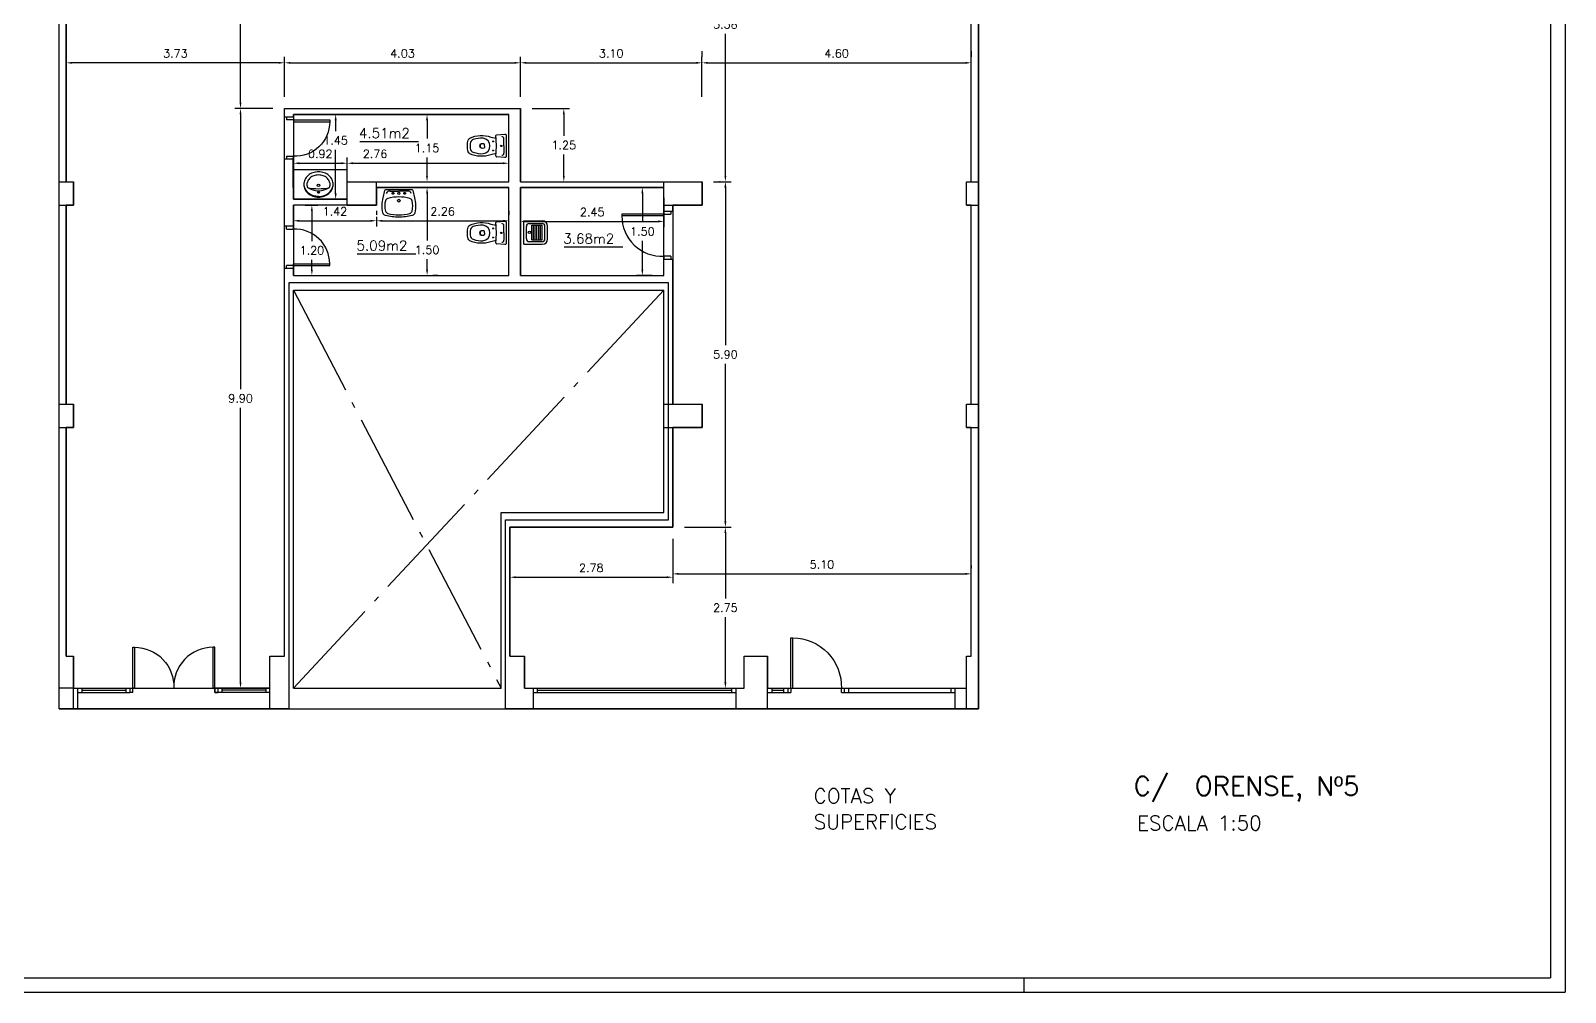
# Model space of a CAD drawing. Extents: x 131 to 495, y 66 to 228.
# Drawn here: x 154.09 to 180.31, y 98.08 to 114.5 of the extents above; entities that cross this region are included whole.
import ezdxf

# ---------------------------------------------------------------- set-up
doc = ezdxf.new("R2010")
doc.units = 0
doc.linetypes.add('ACAD_ISO04W100', pattern=[30.5, 24, -3, 0.5, -3])
doc.linetypes.add('PUNTOS', pattern=[0.25, 0, -0.25])
doc.layers.get('0').update_dxf_attribs({"linetype": 'CONTINUOUS'})
doc.layers.get('DEFPOINTS').update_dxf_attribs({"linetype": 'CONTINUOUS'})
for name, color, linetype in [('2', 7, 'CONTINUOUS'), ('COTAS', 1, 'CONTINUOUS'), ('FORMATO', 7, 'CONTINUOUS'), ('PLANTA', 5, 'CONTINUOUS'), ('POL', 2, 'CONTINUOUS'), ('POL1', 2, 'CONTINUOUS'), ('SAN', 7, 'CONTINUOUS'), ('SUP', 7, 'CONTINUOUS')]:
    doc.layers.add(name, color=color, linetype=linetype)
doc.styles.add('ROMANS', font='romans')
doc.dimstyles.get("Standard").update_dxf_attribs({"dimtxt": 0.18, "dimasz": 0.18, "dimexe": 0.18, "dimexo": 0.0625, "dimgap": 0.09, "dimtad": 0, "dimtih": 1, "dimtoh": 1, "dimdec": 4, "dimzin": 0, "dimtxsty": 'STANDARD', "dimcen": 0.09, "dimazin": 3, "dimtfac": 1, "dimtdec": 4, "dimtofl": 0, "dimtmove": 0, "dimatfit": 3, "dimtolj": 1, "dimtzin": 0})

# ---------------------------------------------------------------- blocks, each defined once
blk = doc.blocks.new('012311')
for p, q in [((-0.2, 0), (0.2, 0)), ((-0.2, 0), (-0.2, -0.317)), ((0.2, 0), (0.2, -0.317)), ((-0.155, -0.095), (-0.155, -0.312)), ((-0.126, -0.136), (-0.126, -0.316)), ((-0.126, -0.136), (0.124, -0.136)), ((-0.126, -0.166), (0.124, -0.166)), ((-0.126, -0.196), (0.124, -0.196)), ((-0.126, -0.226), (0.124, -0.226)), ((-0.126, -0.256), (0.124, -0.256)), ((-0.105, -0.045), (0.105, -0.045)), ((0.124, -0.136), (0.124, -0.316)), ((0.155, -0.095), (0.155, -0.312)), ((-0.126, -0.286), (0.124, -0.286)), ((-0.126, -0.316), (0.124, -0.316)), ((-0.11, -0.407), (0.11, -0.407)), ((-0.105, -0.362), (0.105, -0.362))]:
    blk.add_line(p, q)
blk.add_circle((0.003, -0.098), 0.0213)
for centre, radius, start, end in [((-0.105, -0.095), 0.0501, 90, 180), ((0.105, -0.095), 0.0501, 0, 90), ((-0.11, -0.317), 0.0902, 180, 270), ((-0.105, -0.312), 0.0501, 180, 270), ((0.105, -0.312), 0.0501, 270, 0), ((0.11, -0.317), 0.0902, 270, 0)]:
    blk.add_arc(centre, radius, start, end)
blk = doc.blocks.new('012114')
for p, q in [((0, -0.041), (-0.126, -0.041)), ((0, -0.041), (0.126, -0.041)), ((0, -0.372), (-0.025, -0.372)), ((0, -0.372), (0.025, -0.372))]:
    blk.add_line(p, q)
blk.add_lwpolyline([(0.17, -0.179, 0.006856), (0.131, -0.175), (0.152, -0.264, -0.190618), (0.133, -0.625, -0.225225), (0.1, -0.652, -0.063558), (0, -0.665, -0.063558), (-0.1, -0.652, -0.225225), (-0.133, -0.625, -0.190618), (-0.152, -0.264), (-0.131, -0.175, 0.006856), (-0.17, -0.179, -0.425204), (-0.187, -0.165), (-0.2, -0.024, -0.440217), (-0.179, 0), (0, 0), (0.179, 0, -0.440217), (0.2, -0.024), (0.187, -0.165)], format="xyb")
for centre, radius in [((-0.078, -0.225), 0.008), ((0, -0.087), 0.0125), ((0.078, -0.225), 0.008)]:
    blk.add_circle(centre, radius)
for centre, radius, start, end in [((-0.122, -0.078), 0.0372, 96.0407, 181.7016), ((0, -1.582), 1.413, 90, 95.3323), ((0, -1.582), 1.413, 84.6677, 90), ((0.122, -0.078), 0.0372, 358.2984, 83.9593), ((0.172, -0.164), 0.015, 263.0963, 355.2379), ((0.314, -0.419), 0.447, 176.9791, 198.8669), ((0, -0.412), 0.133, 6.8934, 173.1066), ((0.087, -0.406), 0.125, 168.5881, 191.4119), ((0, -0.408), 0.0386, 195.7788, 344.2212), ((-0.025, -0.382), 0.01, 90, 180), ((0, -0.422), 0.0366, 195.2314, 344.7686), ((0.025, -0.382), 0.01, 0, 90), ((-0.087, -0.406), 0.125, 348.5881, 11.4119), ((-0.314, -0.419), 0.447, 341.1331, 3.0209), ((-0.033, -0.538), 0.08, 198.8669, 263.0722), ((0, -0.268), 0.352, 263.0722, 270), ((0, -0.268), 0.352, 270, 276.9278), ((0.033, -0.538), 0.08, 276.9278, 341.1331)]:
    blk.add_arc(centre, radius, start, end)
blk = doc.blocks.new('012314')
blk.add_lwpolyline([(-0.28, -0.24, 0.113017), (-0.259, -0.33, 0.103369), (-0.198, -0.41, 0.092126), (-0.109, -0.461, 0.085497), (0, -0.48, 0.085497), (0.109, -0.461, 0.092126), (0.198, -0.41, 0.103369), (0.259, -0.33, 0.113017), (0.28, -0.24, 0.113017), (0.259, -0.15, 0.103369), (0.198, -0.07, 0.092126), (0.109, -0.019, 0.085497), (0, 0, 0.085497), (-0.109, -0.019, 0.092126), (-0.198, -0.07, 0.103369), (-0.259, -0.15, 0.113017)], format="xyb", close=True)
for points in [[(-0.22, -0.24, 0.113017), (-0.205, -0.304, 0.103369), (-0.159, -0.364, 0.092126), (-0.089, -0.405, 0.085497), (0, -0.42, 0.085497), (0.089, -0.405, 0.092126), (0.159, -0.364, 0.103369), (0.205, -0.304, 0.113017), (0.22, -0.24, 0.105724), (0.207, -0.18, 0.103369)], [(-0.207, -0.18, 0.105724), (-0.22, -0.24, 0.113017)], [(0, -0.01, 0.085497), (-0.106, -0.028, 0.088222), (-0.188, -0.075, 0.098942)], [(0, -0.01, -0.085497), (0.106, -0.028, -0.088222), (0.188, -0.075, -0.098942)]]:
    blk.add_lwpolyline(points, format="xyb")
for centre, radius in [((0, -0.223), 0.0225), ((0, -0.09), 0.0175)]:
    blk.add_circle(centre, radius)
for centre, radius, start, end in [((-0.029, -0.276), 0.256, 128.4812, 167.4912), ((0, -0.508), 0.388, 57.6961, 122.3039), ((0, -1.187), 1.028, 78.3757, 101.6243), ((0.029, -0.276), 0.256, 12.5088, 51.5188)]:
    blk.add_arc(centre, radius, start, end)
blk = doc.blocks.new('012102')
for p in [(-0.148, -0.025), (0.148, -0.025)]:
    blk.add_line(p, (0, -0.025))
blk.add_lwpolyline([(0.221, 0, -0.356176), (0.241, -0.016), (0.266, -0.14, -0.119815), (0.273, -0.396, -0.294219), (0.228, -0.444, -0.064372), (0, -0.47, -0.064372), (-0.228, -0.444, -0.294219), (-0.273, -0.396, -0.119815), (-0.266, -0.14), (-0.241, -0.016, -0.356176), (-0.221, 0), (0, 0)], format="xyb", close=True)
at = {"linetype": 'PUNTOS'}
for centre in [(-0.1, -0.065), (0.1, -0.065)]:
    blk.add_circle(centre, 0.015, dxfattribs=at)
for centre, radius in [((0, -0.19), 0.023), ((0, -0.065), 0.0175)]:
    blk.add_circle(centre, radius)
for centre, radius, start, end in [((0.04, -0.279), 0.28, 161.6517, 198.3483), ((-0.169, -0.21), 0.06, 106.3491, 161.6517), ((-0.151, -0.092), 0.067, 87.0352, 159.0483), ((-0.007, -0.761), 0.634, 89.3416, 106.3491), ((0.007, -0.761), 0.634, 73.6509, 90.6584), ((0.151, -0.092), 0.067, 20.9517, 92.9648), ((0.169, -0.21), 0.06, 18.3483, 73.6509), ((-0.04, -0.279), 0.28, 341.6517, 18.3483), ((-0.169, -0.349), 0.06, 198.3483, 253.6509), ((-0.007, 0.202), 0.634, 253.6509, 270.6584), ((0.007, 0.202), 0.634, 269.3416, 286.3491), ((0.169, -0.349), 0.06, 286.3491, 341.6517)]:
    blk.add_arc(centre, radius, start, end)
blk = doc.blocks.new('*D29')
at = {"color": 0, "linetype": 'BYBLOCK'}
for p, q in [((210.601, 81.146), (210.601, 81.826)), ((214.631, 81.146), (214.631, 81.826)), ((210.701, 81.726), (214.531, 81.726))]:
    blk.add_line(p, q, dxfattribs=at)
for points in [[(210.701, 81.742), (210.701, 81.709), (210.601, 81.726)], [(214.531, 81.742), (214.531, 81.709), (214.631, 81.726)]]:
    blk.add_solid(points, dxfattribs=at)
at = {"layer": 'DEFPOINTS', "color": 0, "linetype": 'BYBLOCK'}
for p in [(214.631, 81.726), (210.601, 80.946), (214.631, 80.946)]:
    blk.add_point(p, dxfattribs=at)
at = {"color": 0, "linetype": 'BYBLOCK', "insert": (212.616, 81.886), "char_height": 0.14, "attachment_point": 5, "style": 'ROMANS'}
blk.add_mtext('\\A1;4.03', dxfattribs=at)
blk = doc.blocks.new('*D30')
at = {"color": 0, "linetype": 'BYBLOCK'}
for p, q in [((206.871, 81.146), (206.871, 81.826)), ((210.601, 81.146), (210.601, 81.826)), ((210.501, 81.726), (206.971, 81.726))]:
    blk.add_line(p, q, dxfattribs=at)
for points in [[(206.971, 81.742), (206.971, 81.709), (206.871, 81.726)], [(210.501, 81.742), (210.501, 81.709), (210.601, 81.726)]]:
    blk.add_solid(points, dxfattribs=at)
at = {"layer": 'DEFPOINTS', "color": 0, "linetype": 'BYBLOCK'}
for p in [(206.871, 81.726), (206.871, 80.946), (210.601, 80.946)]:
    blk.add_point(p, dxfattribs=at)
at = {"color": 0, "linetype": 'BYBLOCK', "insert": (208.736, 81.886), "char_height": 0.14, "attachment_point": 5, "style": 'ROMANS'}
blk.add_mtext('\\A1;3.73', dxfattribs=at)
blk = doc.blocks.new('*D31')
at = {"color": 0, "linetype": 'BYBLOCK'}
for p, q in [((214.631, 81.146), (214.631, 81.826)), ((217.731, 81.146), (217.731, 81.826)), ((214.731, 81.726), (217.631, 81.726))]:
    blk.add_line(p, q, dxfattribs=at)
for points in [[(214.731, 81.742), (214.731, 81.709), (214.631, 81.726)], [(217.631, 81.742), (217.631, 81.709), (217.731, 81.726)]]:
    blk.add_solid(points, dxfattribs=at)
at = {"layer": 'DEFPOINTS', "color": 0, "linetype": 'BYBLOCK'}
for p in [(217.731, 81.726), (214.631, 80.946), (217.731, 80.946)]:
    blk.add_point(p, dxfattribs=at)
at = {"color": 0, "linetype": 'BYBLOCK', "insert": (216.181, 81.886), "char_height": 0.14, "attachment_point": 5, "style": 'ROMANS'}
blk.add_mtext('\\A1;3.10', dxfattribs=at)
blk = doc.blocks.new('*D32')
at = {"color": 0, "linetype": 'BYBLOCK'}
for p, q in [((217.731, 81.926), (217.731, 81.826)), ((222.331, 81.926), (222.331, 81.826)), ((217.831, 81.726), (222.231, 81.726))]:
    blk.add_line(p, q, dxfattribs=at)
for points in [[(217.831, 81.742), (217.831, 81.709), (217.731, 81.726)], [(222.231, 81.742), (222.231, 81.709), (222.331, 81.726)]]:
    blk.add_solid(points, dxfattribs=at)
at = {"layer": 'DEFPOINTS', "color": 0, "linetype": 'BYBLOCK'}
for p in [(217.731, 81.726), (222.331, 81.726), (222.331, 81.726)]:
    blk.add_point(p, dxfattribs=at)
at = {"color": 0, "linetype": 'BYBLOCK', "insert": (220.031, 81.886), "char_height": 0.14, "attachment_point": 5, "style": 'ROMANS'}
blk.add_mtext('\\A1;4.60', dxfattribs=at)
blk = doc.blocks.new('*D33')
at = {"color": 0, "linetype": 'BYBLOCK'}
for p, q in [((210.401, 88.146), (209.749, 88.146)), ((209.849, 88.046), (209.849, 84.706)), ((209.849, 81.046), (209.849, 84.386)), ((210.401, 80.946), (209.749, 80.946))]:
    blk.add_line(p, q, dxfattribs=at)
for points in [[(209.832, 88.046), (209.865, 88.046), (209.849, 88.146)], [(209.832, 81.046), (209.865, 81.046), (209.849, 80.946)]]:
    blk.add_solid(points, dxfattribs=at)
at = {"layer": 'DEFPOINTS', "color": 0, "linetype": 'BYBLOCK'}
for p in [(209.849, 88.146), (210.601, 88.146), (210.601, 80.946)]:
    blk.add_point(p, dxfattribs=at)
at = {"color": 0, "linetype": 'BYBLOCK', "insert": (209.849, 84.546), "char_height": 0.14, "attachment_point": 5, "style": 'ROMANS'}
blk.add_mtext('\\A1;7.20', dxfattribs=at)
blk = doc.blocks.new('*D34')
at = {"color": 0, "linetype": 'BYBLOCK'}
for p, q in [((210.401, 80.946), (209.749, 80.946)), ((209.849, 80.846), (209.849, 76.156)), ((209.849, 71.146), (209.849, 75.836)), ((210.151, 71.046), (209.749, 71.046))]:
    blk.add_line(p, q, dxfattribs=at)
for points in [[(209.832, 80.846), (209.865, 80.846), (209.849, 80.946)], [(209.832, 71.146), (209.865, 71.146), (209.849, 71.046)]]:
    blk.add_solid(points, dxfattribs=at)
at = {"layer": 'DEFPOINTS', "color": 0, "linetype": 'BYBLOCK'}
for p in [(210.601, 80.946), (209.849, 71.046), (210.351, 71.046)]:
    blk.add_point(p, dxfattribs=at)
at = {"color": 0, "linetype": 'BYBLOCK', "insert": (209.849, 75.996), "char_height": 0.14, "attachment_point": 5, "style": 'ROMANS'}
blk.add_mtext('\\A1;9.90', dxfattribs=at)
blk = doc.blocks.new('*D35')
at = {"color": 0, "linetype": 'BYBLOCK'}
for p, q in [((214.831, 80.946), (215.471, 80.946)), ((215.371, 80.846), (215.371, 80.481)), ((215.371, 79.796), (215.371, 80.161)), ((214.831, 79.696), (215.471, 79.696))]:
    blk.add_line(p, q, dxfattribs=at)
for points in [[(215.355, 80.846), (215.388, 80.846), (215.371, 80.946)], [(215.355, 79.796), (215.388, 79.796), (215.371, 79.696)]]:
    blk.add_solid(points, dxfattribs=at)
at = {"layer": 'DEFPOINTS', "color": 0, "linetype": 'BYBLOCK'}
for p in [(214.631, 80.946), (215.371, 80.946), (214.631, 79.696)]:
    blk.add_point(p, dxfattribs=at)
at = {"color": 0, "linetype": 'BYBLOCK', "insert": (215.371, 80.321), "char_height": 0.14, "attachment_point": 5, "style": 'ROMANS'}
blk.add_mtext('\\A1;1.25', dxfattribs=at)
blk = doc.blocks.new('*D36')
at = {"color": 0, "linetype": 'BYBLOCK'}
for p, q in [((217.931, 79.696), (218.231, 79.696)), ((218.131, 79.596), (218.131, 76.906)), ((218.131, 73.896), (218.131, 76.586)), ((217.431, 73.796), (218.231, 73.796))]:
    blk.add_line(p, q, dxfattribs=at)
for points in [[(218.114, 79.596), (218.148, 79.596), (218.131, 79.696)], [(218.114, 73.896), (218.148, 73.896), (218.131, 73.796)]]:
    blk.add_solid(points, dxfattribs=at)
at = {"layer": 'DEFPOINTS', "color": 0, "linetype": 'BYBLOCK'}
for p in [(217.731, 79.696), (217.231, 73.796), (218.131, 73.796)]:
    blk.add_point(p, dxfattribs=at)
at = {"color": 0, "linetype": 'BYBLOCK', "insert": (218.131, 76.746), "char_height": 0.14, "attachment_point": 5, "style": 'ROMANS'}
blk.add_mtext('\\A1;5.90', dxfattribs=at)
blk = doc.blocks.new('*D37')
at = {"color": 0, "linetype": 'BYBLOCK'}
for p, q in [((217.931, 73.796), (218.031, 73.796)), ((218.131, 73.696), (218.131, 72.581)), ((218.131, 71.146), (218.131, 72.261)), ((217.931, 71.046), (218.031, 71.046))]:
    blk.add_line(p, q, dxfattribs=at)
for points in [[(218.114, 73.696), (218.148, 73.696), (218.131, 73.796)], [(218.114, 71.146), (218.148, 71.146), (218.131, 71.046)]]:
    blk.add_solid(points, dxfattribs=at)
at = {"layer": 'DEFPOINTS', "color": 0, "linetype": 'BYBLOCK'}
for p in [(218.131, 73.796), (218.131, 71.046), (218.131, 71.046)]:
    blk.add_point(p, dxfattribs=at)
at = {"color": 0, "linetype": 'BYBLOCK', "insert": (218.131, 72.421), "char_height": 0.14, "attachment_point": 5, "style": 'ROMANS'}
blk.add_mtext('\\A1;2.75', dxfattribs=at)
blk = doc.blocks.new('*D38')
at = {"color": 0, "linetype": 'BYBLOCK'}
for p, q in [((214.451, 73.596), (214.451, 72.842)), ((217.231, 73.596), (217.231, 72.842)), ((214.551, 72.942), (217.131, 72.942))]:
    blk.add_line(p, q, dxfattribs=at)
for points in [[(214.551, 72.958), (214.551, 72.925), (214.451, 72.942)], [(217.131, 72.958), (217.131, 72.925), (217.231, 72.942)]]:
    blk.add_solid(points, dxfattribs=at)
at = {"layer": 'DEFPOINTS', "color": 0, "linetype": 'BYBLOCK'}
for p in [(214.451, 73.796), (217.231, 73.796), (217.231, 72.942)]:
    blk.add_point(p, dxfattribs=at)
at = {"color": 0, "linetype": 'BYBLOCK', "insert": (215.841, 73.102), "char_height": 0.14, "attachment_point": 5, "style": 'ROMANS'}
blk.add_mtext('\\A1;2.78', dxfattribs=at)
blk = doc.blocks.new('*D39')
at = {"color": 0, "linetype": 'BYBLOCK'}
for p, q in [((210.751, 79.596), (210.751, 80.111)), ((210.851, 80.011), (211.571, 80.011)), ((211.671, 79.596), (211.671, 80.111))]:
    blk.add_line(p, q, dxfattribs=at)
for points in [[(210.851, 80.027), (210.851, 79.994), (210.751, 80.011)], [(211.571, 80.027), (211.571, 79.994), (211.671, 80.011)]]:
    blk.add_solid(points, dxfattribs=at)
at = {"layer": 'DEFPOINTS', "color": 0, "linetype": 'BYBLOCK'}
for p in [(211.671, 80.011), (210.751, 79.396), (211.671, 79.396)]:
    blk.add_point(p, dxfattribs=at)
at = {"color": 0, "linetype": 'BYBLOCK', "insert": (211.211, 80.171), "char_height": 0.14, "attachment_point": 5, "style": 'ROMANS'}
blk.add_mtext('\\A1;0.92', dxfattribs=at)
blk = doc.blocks.new('*D40')
at = {"color": 0, "linetype": 'BYBLOCK'}
for p, q in [((211.671, 79.896), (211.671, 80.111)), ((211.771, 80.011), (214.331, 80.011)), ((214.431, 79.896), (214.431, 80.111))]:
    blk.add_line(p, q, dxfattribs=at)
for points in [[(211.771, 80.027), (211.771, 79.994), (211.671, 80.011)], [(214.331, 80.027), (214.331, 79.994), (214.431, 80.011)]]:
    blk.add_solid(points, dxfattribs=at)
at = {"layer": 'DEFPOINTS', "color": 0, "linetype": 'BYBLOCK'}
for p in [(214.431, 80.011), (211.671, 79.696), (214.431, 79.696)]:
    blk.add_point(p, dxfattribs=at)
at = {"color": 0, "linetype": 'BYBLOCK', "insert": (212.147, 80.171), "char_height": 0.14, "attachment_point": 5, "style": 'ROMANS'}
blk.add_mtext('\\A1;2.76', dxfattribs=at)
blk = doc.blocks.new('*D41')
at = {"color": 0, "linetype": 'BYBLOCK'}
for p, q in [((211.871, 80.846), (212.163, 80.846)), ((212.063, 80.746), (212.063, 80.431)), ((212.063, 79.796), (212.063, 80.111)), ((211.871, 79.696), (212.163, 79.696))]:
    blk.add_line(p, q, dxfattribs=at)
for points in [[(212.046, 80.746), (212.079, 80.746), (212.063, 80.846)], [(212.046, 79.796), (212.079, 79.796), (212.063, 79.696)]]:
    blk.add_solid(points, dxfattribs=at)
at = {"layer": 'DEFPOINTS', "color": 0, "linetype": 'BYBLOCK'}
for p in [(211.671, 80.846), (212.063, 80.846), (211.671, 79.696)]:
    blk.add_point(p, dxfattribs=at)
at = {"color": 0, "linetype": 'BYBLOCK', "insert": (212.063, 80.271), "char_height": 0.14, "attachment_point": 5, "style": 'ROMANS'}
blk.add_mtext('\\A1;1.15', dxfattribs=at)
blk = doc.blocks.new('*D42')
at = {"color": 0, "linetype": 'BYBLOCK'}
for p, q in [((211.471, 80.846), (211.374, 80.846)), ((211.474, 80.746), (211.474, 80.561)), ((211.474, 79.496), (211.474, 80.241)), ((211.471, 79.396), (211.374, 79.396))]:
    blk.add_line(p, q, dxfattribs=at)
for points in [[(211.457, 80.746), (211.491, 80.746), (211.474, 80.846)], [(211.457, 79.496), (211.491, 79.496), (211.474, 79.396)]]:
    blk.add_solid(points, dxfattribs=at)
at = {"layer": 'DEFPOINTS', "color": 0, "linetype": 'BYBLOCK'}
for p in [(211.474, 80.846), (211.671, 80.846), (211.671, 79.396)]:
    blk.add_point(p, dxfattribs=at)
at = {"color": 0, "linetype": 'BYBLOCK', "insert": (211.474, 80.401), "char_height": 0.14, "attachment_point": 5, "style": 'ROMANS'}
blk.add_mtext('\\A1;1.45', dxfattribs=at)
blk = doc.blocks.new('*D43')
at = {"color": 0, "linetype": 'BYBLOCK'}
for p, q in [((210.951, 79.296), (211.168, 79.296)), ((211.068, 79.196), (211.068, 78.683)), ((211.068, 78.196), (211.068, 78.363)), ((210.951, 78.096), (211.168, 78.096))]:
    blk.add_line(p, q, dxfattribs=at)
for points in [[(211.051, 79.196), (211.084, 79.196), (211.068, 79.296)], [(211.051, 78.196), (211.084, 78.196), (211.068, 78.096)]]:
    blk.add_solid(points, dxfattribs=at)
at = {"layer": 'DEFPOINTS', "color": 0, "linetype": 'BYBLOCK'}
for p in [(210.751, 79.296), (210.751, 78.096), (211.068, 78.096)]:
    blk.add_point(p, dxfattribs=at)
at = {"color": 0, "linetype": 'BYBLOCK', "insert": (211.068, 78.523), "char_height": 0.14, "attachment_point": 5, "style": 'ROMANS'}
blk.add_mtext('\\A1;1.20', dxfattribs=at)
blk = doc.blocks.new('*D44')
at = {"color": 0, "linetype": 'BYBLOCK'}
for p, q in [((213.036, 79.496), (213.036, 78.691)), ((213.22, 79.596), (213.136, 79.596)), ((213.036, 78.196), (213.036, 78.371)), ((213.22, 78.096), (213.136, 78.096))]:
    blk.add_line(p, q, dxfattribs=at)
for points in [[(213.019, 79.496), (213.053, 79.496), (213.036, 79.596)], [(213.019, 78.196), (213.053, 78.196), (213.036, 78.096)]]:
    blk.add_solid(points, dxfattribs=at)
at = {"layer": 'DEFPOINTS', "color": 0, "linetype": 'BYBLOCK'}
for p in [(213.02, 79.596), (213.02, 78.096), (213.036, 78.096)]:
    blk.add_point(p, dxfattribs=at)
at = {"color": 0, "linetype": 'BYBLOCK', "insert": (213.036, 78.531), "char_height": 0.14, "attachment_point": 5, "style": 'ROMANS'}
blk.add_mtext('\\A1;1.50', dxfattribs=at)
blk = doc.blocks.new('*D45')
at = {"color": 0, "linetype": 'BYBLOCK'}
for p, q in [((217.931, 85.071), (217.92, 85.071)), ((218.02, 84.971), (218.02, 82.544)), ((218.02, 79.796), (218.02, 82.224)), ((217.931, 79.696), (217.92, 79.696))]:
    blk.add_line(p, q, dxfattribs=at)
for points in [[(218.004, 84.971), (218.037, 84.971), (218.02, 85.071)], [(218.004, 79.796), (218.037, 79.796), (218.02, 79.696)]]:
    blk.add_solid(points, dxfattribs=at)
at = {"layer": 'DEFPOINTS', "color": 0, "linetype": 'BYBLOCK'}
for p in [(218.02, 85.071), (218.131, 85.071), (218.131, 79.696)]:
    blk.add_point(p, dxfattribs=at)
at = {"color": 0, "linetype": 'BYBLOCK', "insert": (218.02, 82.384), "char_height": 0.14, "attachment_point": 5, "style": 'ROMANS'}
blk.add_mtext('\\A1;5.38', dxfattribs=at)
blk = doc.blocks.new('*D48')
at = {"color": 0, "linetype": 'BYBLOCK'}
for p, q in [((217.231, 73.142), (217.231, 73.099)), ((222.331, 73.142), (222.331, 73.099)), ((217.331, 72.999), (222.231, 72.999))]:
    blk.add_line(p, q, dxfattribs=at)
for points in [[(217.331, 73.016), (217.331, 72.983), (217.231, 72.999)], [(222.231, 73.016), (222.231, 72.983), (222.331, 72.999)]]:
    blk.add_solid(points, dxfattribs=at)
at = {"layer": 'DEFPOINTS', "color": 0, "linetype": 'BYBLOCK'}
for p in [(217.231, 72.942), (222.331, 72.999), (222.331, 72.942)]:
    blk.add_point(p, dxfattribs=at)
at = {"color": 0, "linetype": 'BYBLOCK', "insert": (219.781, 73.159), "char_height": 0.14, "attachment_point": 5, "style": 'ROMANS'}
blk.add_mtext('\\A1;5.10', dxfattribs=at)
blk = doc.blocks.new('*D49')
at = {"color": 0, "linetype": 'BYBLOCK'}
for p, q in [((210.751, 79.096), (210.751, 78.929)), ((210.851, 79.029), (212.071, 79.029)), ((212.171, 79.096), (212.171, 78.929))]:
    blk.add_line(p, q, dxfattribs=at)
for points in [[(210.851, 79.045), (210.851, 79.012), (210.751, 79.029)], [(212.071, 79.045), (212.071, 79.012), (212.171, 79.029)]]:
    blk.add_solid(points, dxfattribs=at)
at = {"layer": 'DEFPOINTS', "color": 0, "linetype": 'BYBLOCK'}
for p in [(210.751, 79.296), (212.171, 79.296), (212.171, 79.029)]:
    blk.add_point(p, dxfattribs=at)
at = {"color": 0, "linetype": 'BYBLOCK', "insert": (211.461, 79.189), "char_height": 0.14, "attachment_point": 5, "style": 'ROMANS'}
blk.add_mtext('\\A1;1.42', dxfattribs=at)
blk = doc.blocks.new('*D50')
at = {"color": 0, "linetype": 'BYBLOCK'}
for p, q in [((212.171, 79.229), (212.171, 79.157)), ((214.431, 79.229), (214.431, 79.157)), ((212.271, 79.057), (214.331, 79.057))]:
    blk.add_line(p, q, dxfattribs=at)
for points in [[(212.271, 79.074), (212.271, 79.041), (212.171, 79.057)], [(214.331, 79.074), (214.331, 79.041), (214.431, 79.057)]]:
    blk.add_solid(points, dxfattribs=at)
at = {"layer": 'DEFPOINTS', "color": 0, "linetype": 'BYBLOCK'}
for p in [(212.171, 79.029), (214.431, 79.057), (214.431, 79.029)]:
    blk.add_point(p, dxfattribs=at)
at = {"color": 0, "linetype": 'BYBLOCK', "insert": (213.301, 79.217), "char_height": 0.14, "attachment_point": 5, "style": 'ROMANS'}
blk.add_mtext('\\A1;2.26', dxfattribs=at)
blk = doc.blocks.new('*D51')
at = {"color": 0, "linetype": 'BYBLOCK'}
for p, q in [((214.631, 79.396), (214.631, 78.892)), ((217.081, 79.396), (217.081, 78.892)), ((214.731, 78.992), (216.981, 78.992))]:
    blk.add_line(p, q, dxfattribs=at)
for points in [[(214.731, 79.009), (214.731, 78.975), (214.631, 78.992)], [(216.981, 79.009), (216.981, 78.975), (217.081, 78.992)]]:
    blk.add_solid(points, dxfattribs=at)
at = {"layer": 'DEFPOINTS', "color": 0, "linetype": 'BYBLOCK'}
for p in [(214.631, 79.596), (217.081, 79.596), (217.081, 78.992)]:
    blk.add_point(p, dxfattribs=at)
at = {"color": 0, "linetype": 'BYBLOCK', "insert": (215.856, 79.152), "char_height": 0.14, "attachment_point": 5, "style": 'ROMANS'}
blk.add_mtext('\\A1;2.45', dxfattribs=at)
blk = doc.blocks.new('*D52')
at = {"color": 0, "linetype": 'BYBLOCK'}
for p, q in [((216.881, 79.596), (216.613, 79.596)), ((216.713, 79.496), (216.713, 79.006)), ((216.713, 78.196), (216.713, 78.686)), ((216.881, 78.096), (216.613, 78.096))]:
    blk.add_line(p, q, dxfattribs=at)
for points in [[(216.696, 79.496), (216.73, 79.496), (216.713, 79.596)], [(216.696, 78.196), (216.73, 78.196), (216.713, 78.096)]]:
    blk.add_solid(points, dxfattribs=at)
at = {"layer": 'DEFPOINTS', "color": 0, "linetype": 'BYBLOCK'}
for p in [(216.713, 79.596), (217.081, 79.596), (217.081, 78.096)]:
    blk.add_point(p, dxfattribs=at)
at = {"color": 0, "linetype": 'BYBLOCK', "insert": (216.713, 78.846), "char_height": 0.14, "attachment_point": 5, "style": 'ROMANS'}
blk.add_mtext('\\A1;1.50', dxfattribs=at)

msp = doc.modelspace()

# ---------------------------------------------------------------- linework, layer by layer
for p, q in [((154.895, 103.274), (155.788, 103.274)), ((154.895, 103.204), (155.788, 103.204)), ((154.965, 103.274), (154.965, 103.204)), ((154.965, 103.239), (155.718, 103.239)), ((155.718, 103.274), (155.718, 103.204)), ((155.788, 103.274), (155.788, 103.204)), ((155.838, 103.204), (155.788, 103.204)), ((155.838, 103.204), (155.838, 103.274)), ((157.238, 103.204), (157.238, 103.274)), ((157.238, 103.204), (157.288, 103.204)), ((158.181, 103.274), (157.288, 103.274)), ((157.288, 103.274), (157.288, 103.204)), ((158.181, 103.204), (157.288, 103.204)), ((157.358, 103.274), (157.358, 103.204)), ((158.111, 103.239), (157.358, 103.239)), ((158.111, 103.274), (158.111, 103.204)), ((162.676, 103.274), (166.136, 103.274)), ((162.676, 103.204), (166.136, 103.204)), ((162.746, 103.274), (162.746, 103.204)), ((162.746, 103.239), (166.066, 103.239)), ((166.066, 103.274), (166.066, 103.204)), ((166.681, 103.274), (167.031, 103.274)), ((166.681, 103.274), (167.031, 103.274)), ((166.681, 103.204), (167.031, 103.204)), ((166.751, 103.274), (166.751, 103.204)), ((166.751, 103.239), (166.961, 103.239)), ((166.961, 103.204), (166.961, 103.274)), ((167.031, 103.204), (167.031, 103.274)), ((167.031, 103.204), (167.031, 103.204)), ((167.991, 103.274), (167.991, 103.204)), ((167.991, 103.274), (169.881, 103.274)), ((167.991, 103.204), (169.881, 103.204)), ((168.061, 103.274), (168.061, 103.204)), ((169.811, 103.274), (169.811, 103.204)), ((154.895, 102.924), (158.181, 102.924)), ((162.676, 102.924), (166.136, 102.924)), ((166.681, 102.924), (169.881, 102.924))]:
    msp.add_line(p, q)
at = {"layer": '2'}
for p, q in [((158.461, 113.028), (158.461, 112.978)), ((158.581, 112.978), (158.461, 112.978)), ((158.581, 112.978), (158.581, 112.948)), ((158.581, 112.948), (159.201, 112.948)), ((158.461, 112.358), (158.461, 112.308)), ((158.461, 112.358), (158.581, 112.358)), ((165.031, 111.421), (165.031, 111.371)), ((158.461, 111.112), (158.461, 111.162)), ((164.911, 111.341), (164.191, 111.341)), ((164.911, 111.371), (164.911, 111.341)), ((164.911, 111.371), (165.031, 111.371)), ((158.461, 111.112), (158.581, 111.112)), ((165.031, 110.651), (164.911, 110.651)), ((165.031, 110.651), (165.031, 110.601)), ((158.461, 110.442), (158.461, 110.492)), ((158.581, 110.492), (158.461, 110.492)), ((158.581, 110.522), (159.201, 110.522)), ((158.581, 110.492), (158.581, 110.522)), ((167.111, 103.274), (167.111, 104.134)), ((155.868, 103.974), (155.868, 103.274)), ((157.208, 103.274), (157.208, 103.974)), ((155.868, 103.274), (155.838, 103.274)), ((157.238, 103.274), (157.208, 103.274)), ((157.208, 103.274), (157.238, 103.274)), ((157.238, 103.274), (157.238, 103.204)), ((157.288, 103.204), (157.238, 103.204)), ((167.031, 103.204), (167.081, 103.204)), ((167.081, 103.274), (167.081, 103.204)), ((167.081, 103.274), (167.111, 103.274)), ((167.941, 103.204), (167.941, 103.274)), ((167.941, 103.204), (167.991, 103.204))]:
    msp.add_line(p, q, dxfattribs=at)
for points in [[(158.581, 113.028), (158.581, 112.978), (159.201, 112.978), (159.201, 112.948, -0.42881), (158.581, 112.358), (158.581, 112.308)], [(164.911, 111.421), (164.911, 111.371), (164.191, 111.371), (164.191, 111.341, 0.426731), (164.911, 110.651), (164.911, 110.601)], [(158.581, 110.442), (158.581, 110.492), (159.201, 110.492), (159.201, 110.522, 0.42881), (158.581, 111.112), (158.581, 111.162)], [(167.031, 103.274), (167.081, 103.274), (167.081, 104.134), (167.111, 104.134, -0.42465), (167.941, 103.274), (167.991, 103.274)], [(155.788, 103.274), (155.838, 103.274), (155.838, 103.974), (155.868, 103.974, -0.427098), (156.538, 103.274)], [(157.288, 103.274), (157.238, 103.274), (157.238, 103.974), (157.208, 103.974, 0.427098), (156.538, 103.274)]]:
    msp.add_lwpolyline(points, format="xyb", dxfattribs=at)
at = {"layer": 'FORMATO', "color": 4}
for p, q in [((180.307, 127.782), (180.307, 98.082)), ((171.057, 98.332), (171.057, 98.082)), ((131.625, 98.082), (180.307, 98.082))]:
    msp.add_line(p, q, dxfattribs=at)
at = {"layer": 'FORMATO', "color": 6}
for p in [(180.057, 127.532), (133.125, 98.332)]:
    msp.add_line(p, (180.057, 98.332), dxfattribs=at)
at = {"layer": 'PLANTA'}
for p, q in [((154.581, 102.924), (154.581, 123.624)), ((170.281, 102.924), (170.281, 123.624)), ((154.701, 111.924), (154.701, 117.124)), ((170.161, 111.924), (170.161, 117.124)), ((158.431, 113.174), (162.461, 113.174)), ((158.431, 113.028), (158.431, 113.174)), ((158.581, 113.028), (158.431, 113.028)), ((158.581, 113.074), (162.261, 113.074)), ((158.581, 113.028), (158.581, 113.074)), ((162.261, 111.924), (162.261, 113.074)), ((162.461, 111.924), (162.461, 113.174)), ((158.431, 111.162), (158.431, 112.308)), ((158.581, 112.308), (158.431, 112.308)), ((158.581, 111.624), (158.581, 112.308)), ((160.001, 111.924), (162.261, 111.924)), ((160.001, 111.824), (162.261, 111.824)), ((162.261, 110.324), (162.261, 111.824)), ((162.461, 111.924), (164.911, 111.924)), ((162.461, 110.324), (162.461, 111.824)), ((162.461, 111.824), (164.911, 111.824)), ((162.461, 111.824), (164.911, 111.824)), ((164.911, 111.524), (164.911, 111.924)), ((165.561, 111.924), (165.561, 111.524)), ((154.701, 108.124), (154.701, 111.524)), ((159.501, 111.624), (158.581, 111.624)), ((159.501, 111.524), (158.581, 111.524)), ((158.581, 111.162), (158.581, 111.524)), ((164.911, 111.421), (164.911, 111.524)), ((164.911, 111.421), (165.061, 111.421)), ((165.061, 111.421), (165.061, 111.524)), ((170.161, 108.124), (170.161, 111.524)), ((158.581, 111.162), (158.431, 111.162)), ((158.581, 110.442), (158.431, 110.442)), ((158.431, 110.074), (158.431, 110.442)), ((158.581, 110.324), (158.581, 110.442)), ((164.911, 110.601), (165.061, 110.601)), ((164.911, 110.324), (164.911, 110.601)), ((165.061, 108.124), (165.061, 110.601)), ((158.581, 110.324), (162.261, 110.324)), ((162.461, 110.324), (164.911, 110.324)), ((158.431, 103.824), (158.431, 110.074)), ((158.581, 110.074), (164.911, 110.074)), ((158.581, 103.274), (158.581, 110.074)), ((164.911, 106.274), (164.911, 110.074)), ((154.701, 103.824), (154.701, 107.724)), ((165.061, 106.024), (165.061, 107.724)), ((170.161, 103.824), (170.161, 107.724)), ((162.131, 106.274), (164.911, 106.274)), ((162.131, 103.274), (162.131, 106.274)), ((162.281, 106.024), (165.061, 106.024)), ((162.281, 103.824), (162.281, 106.024)), ((154.701, 103.824), (154.826, 103.824)), ((154.826, 103.274), (154.826, 103.824)), ((158.181, 102.924), (158.181, 103.824)), ((158.181, 103.824), (158.431, 103.824)), ((162.281, 103.824), (162.531, 103.824)), ((162.531, 103.274), (162.531, 103.824)), ((166.281, 103.274), (166.281, 103.824)), ((166.281, 103.824), (166.681, 103.824)), ((166.681, 102.924), (166.681, 103.824)), ((170.081, 103.274), (170.081, 103.824)), ((170.081, 103.824), (170.161, 103.824)), ((154.826, 103.274), (154.895, 103.274)), ((154.895, 103.274), (154.895, 102.924)), ((158.581, 103.274), (162.131, 103.274)), ((162.531, 103.274), (162.676, 103.274)), ((162.676, 103.274), (162.676, 102.924)), ((166.136, 103.274), (166.281, 103.274)), ((166.136, 103.274), (166.136, 102.924)), ((169.881, 103.274), (170.081, 103.274)), ((169.881, 103.274), (169.881, 102.924)), ((154.581, 102.924), (154.895, 102.924)), ((158.181, 102.924), (162.676, 102.924)), ((166.136, 102.924), (166.681, 102.924)), ((169.881, 102.924), (170.281, 102.924))]:
    msp.add_line(p, q, dxfattribs=at)
at = {"layer": 'PLANTA', "color": 1}
for p, q in [((154.581, 111.924), (154.826, 111.924)), ((154.826, 111.524), (154.826, 111.924)), ((159.501, 111.524), (159.501, 111.924)), ((159.501, 111.924), (160.001, 111.924)), ((160.001, 111.524), (160.001, 111.924)), ((164.911, 111.924), (165.561, 111.924)), ((165.561, 111.524), (165.561, 111.924)), ((170.081, 111.524), (170.081, 111.924)), ((170.081, 111.924), (170.281, 111.924)), ((154.581, 111.524), (154.826, 111.524)), ((159.501, 111.524), (160.001, 111.524)), ((164.911, 111.524), (165.561, 111.524)), ((165.561, 111.524), (165.061, 111.524)), ((170.081, 111.524), (170.281, 111.524)), ((154.581, 108.124), (154.826, 108.124)), ((154.826, 107.724), (154.826, 108.124)), ((164.911, 108.124), (165.561, 108.124)), ((165.561, 107.724), (165.561, 108.124)), ((170.081, 107.724), (170.081, 108.124)), ((170.081, 108.124), (170.281, 108.124)), ((154.581, 107.724), (154.826, 107.724)), ((164.911, 107.724), (165.561, 107.724)), ((170.081, 107.724), (170.281, 107.724)), ((154.826, 103.274), (154.581, 103.274)), ((154.826, 102.924), (154.826, 103.274)), ((170.081, 102.924), (170.081, 103.274))]:
    msp.add_line(p, q, dxfattribs=at)
at = {"layer": 'PLANTA', "color": 4, "linetype": 'ACAD_ISO04W100', "ltscale": 0.08}
for p, q in [((164.911, 110.074), (158.581, 103.274)), ((158.581, 110.074), (162.131, 103.274))]:
    msp.add_line(p, q, dxfattribs=at)
at = {"layer": 'POL'}
for points in [[(154.701, 117.124), (154.701, 111.924), (154.826, 111.924), (154.826, 111.524), (154.701, 111.524), (154.701, 108.124), (154.826, 108.124), (154.826, 107.724), (154.701, 107.724), (154.701, 103.824), (154.826, 103.824), (154.826, 103.274), (158.181, 103.274), (158.181, 103.824), (158.431, 103.824), (158.431, 113.174), (162.461, 113.174), (162.461, 111.924), (165.561, 111.924), (165.561, 111.524), (165.061, 111.524), (165.061, 108.124), (165.561, 108.124), (165.561, 107.724), (165.061, 107.724), (165.061, 106.024), (162.281, 106.024), (162.281, 103.824), (162.531, 103.824), (162.531, 103.274), (166.281, 103.274), (166.281, 103.824), (166.681, 103.824), (166.681, 103.274), (170.081, 103.274)], [(170.081, 103.274), (170.081, 103.824), (170.161, 103.824), (170.161, 107.724), (170.081, 107.724), (170.081, 108.124), (170.161, 108.124), (170.161, 111.524), (170.081, 111.524), (170.081, 111.924), (170.161, 111.924), (170.161, 117.124)], [(162.261, 111.924), (162.261, 113.074), (158.581, 113.074), (158.581, 111.624), (159.501, 111.624), (159.501, 111.924), (162.261, 111.924)], [(162.261, 110.324), (162.261, 111.824), (160.001, 111.824), (160.001, 111.524), (158.581, 111.524), (158.581, 110.324), (162.261, 110.324)], [(164.911, 110.324), (164.911, 111.824), (162.461, 111.824), (162.461, 110.324), (164.911, 110.324)]]:
    msp.add_lwpolyline(points, dxfattribs=at)
at = {"layer": 'POL1'}
msp.add_lwpolyline([(162.206, 102.924), (162.206, 106.149), (164.986, 106.149), (164.986, 110.199), (158.506, 110.199), (158.506, 102.924), (154.581, 102.924), (154.581, 123.624), (170.281, 123.624), (170.281, 102.924), (162.206, 102.924)], dxfattribs=at)
at = {"layer": 'SAN'}
for p, q in [((159.501, 112.124), (158.581, 112.124)), ((159.501, 111.924), (159.501, 112.124))]:
    msp.add_line(p, q, dxfattribs=at)
at = {"layer": 'SUP', "color": 2}
for p, q in [((159.715, 112.611), (160.718, 112.611)), ((159.673, 110.691), (160.675, 110.691)), ((163.206, 110.809), (164.208, 110.809))]:
    msp.add_line(p, q, dxfattribs=at)

# ---------------------------------------------------------------- block references
at = {"layer": 'SAN'}
for name, p, rotation in [('012114', (162.218, 112.535), 270), ('012114', (162.218, 111.049), 270), ('012311', (162.516, 111.056), 90)]:
    msp.add_blockref(name, p, dxfattribs=dict(at, rotation=rotation))
at = {"layer": 'SAN', "xscale": 0.9, "yscale": 0.9, "zscale": 0.9, "rotation": 180}
msp.add_blockref('012314', (159.01, 111.661), dxfattribs=at)
at = {"layer": 'SAN'}
msp.add_blockref('012102', (160.382, 111.79), dxfattribs=at)

# ---------------------------------------------------------------- texts
at = {"layer": 'PLANTA', "color": 6, "style": 'ROMANS'}
for s, height, p in [('C/  ORENSE, Nº5', 0.32448, (172.936, 101.442)), ('COTAS Y', 0.2496, (167.468, 101.31)), ('SUPERFICIES', 0.2496, (167.468, 100.868)), ('ESCALA 1:50', 0.2496, (172.992, 100.848))]:
    msp.add_text(s, height=height, dxfattribs=at).set_placement(p)
at = {"layer": 'SUP', "color": 2, "style": 'ROMANS'}
for s, p in [('4.51m2', (159.7, 112.67)), ('5.09m2', (159.658, 110.749)), ('3.68m2', (163.191, 110.868))]:
    msp.add_text(s, height=0.1693, rotation=359.8469, dxfattribs=at).set_placement(p)

# ---------------------------------------------------------------- dimensions: what is measured, and where the dimension line sits
at = {"layer": 'COTAS'}
for base, p1, p2, picture, middle, set_off in [((157.678, 120.374), (158.431, 113.174), (158.431, 120.374), '*D33', (160.008, 116.774), (-52.171, 32.228)), ((165.960097593, 117.299031306), (166.070817049, 111.924031306), (166.070817049, 117.299031306), '*D45', (168.290430651, 114.611531306), (-52.060186622, 32.227558052)), ((157.678, 103.274), (158.431, 113.174), (158.181, 103.274), '*D34', (160.008, 108.224), (-52.171, 32.228)), ((160.864, 113.074), (160.473, 111.924), (160.473, 113.074), '*D41', (163.194, 112.499), (-51.199, 32.228)), ((163.201, 113.174), (162.461, 111.924), (162.461, 113.174), '*D35', (165.531, 112.549), (-52.171, 32.228)), ((164.542, 111.824), (164.911, 110.324), (164.911, 111.824), '*D52', (166.872, 111.074), (-52.171, 32.228)), ((165.96, 106.024), (165.561, 111.924), (165.061, 106.024), '*D36', (168.29, 108.974), (-52.171, 32.228)), ((165.96, 103.274), (165.96, 106.024), (165.96, 103.274), '*D37', (168.29, 104.649), (-52.171, 32.228))]:
    dim = msp.add_linear_dim(base=base, p1=p1, p2=p2, angle=90, dimstyle='STANDARD', override={"dimtxt": 0.14, "dimasz": 0.1, "dimexe": 0.1, "dimexo": 0.2, "dimtad": 1, "dimdec": 2, "dimtxsty": 'ROMANS', "dimtdec": 2}, dxfattribs=at)
    dim.commit()
    dim.dimension.update_dxf_attribs({"geometry": picture, "text_midpoint": middle, "insert": set_off})
for base, p1, p2, picture, middle, set_off in [((154.701, 113.953), (158.431, 113.174), (154.701, 113.174), '*D30', (158.896, 114.113), (-52.171, 32.228)), ((162.461, 113.953), (158.431, 113.174), (162.461, 113.174), '*D29', (162.776, 114.113), (-52.171, 32.228)), ((165.561, 113.953), (162.461, 113.174), (165.561, 113.174), '*D31', (166.341, 114.113), (-52.171, 32.228)), ((170.161, 113.953), (165.561, 113.953), (170.161, 113.953), '*D32', (170.191, 114.113), (-52.171, 32.228)), ((159.501, 112.238), (158.581, 111.624), (159.501, 111.624), '*D39', (161.371, 112.398), (-52.171, 32.228)), ((164.911, 111.245), (162.461, 111.849), (164.911, 111.849), '*D51', (166.016, 111.405), (-52.171, 32.253)), ((160.001, 111.256), (158.581, 111.524), (160.001, 111.524), '*D49', (161.621, 111.416), (-52.171, 32.228)), ((162.261, 111.256), (160.001, 111.227), (162.261, 111.227), '*D50', (163.461, 111.416), (-52.171, 32.199)), ((165.061, 105.169), (162.281, 106.024), (165.061, 106.024), '*D38', (166.001, 105.329), (-52.171, 32.228)), ((170.161, 105.227), (165.061, 105.169), (170.161, 105.169), '*D48', (169.941, 105.387), (-52.171, 32.228))]:
    dim = msp.add_linear_dim(base=base, p1=p1, p2=p2, dimstyle='STANDARD', override={"dimtxt": 0.14, "dimasz": 0.1, "dimexe": 0.1, "dimexo": 0.2, "dimtad": 1, "dimdec": 2, "dimtxsty": 'ROMANS', "dimtdec": 2}, dxfattribs=at)
    dim.commit()
    dim.dimension.update_dxf_attribs({"geometry": picture, "text_midpoint": middle, "insert": set_off})
for base, p1, p2, picture, middle in [((159.303, 113.074), (159.501, 111.624), (159.501, 113.074), '*D42', (159.303, 112.629)), ((160.865, 110.324), (160.849, 111.824), (160.849, 110.324), '*D44', (160.865, 110.759)), ((158.897, 110.324), (158.581, 111.524), (158.581, 110.324), '*D43', (158.897, 110.751))]:
    dim = msp.add_linear_dim(base=base, p1=p1, p2=p2, angle=90, dimstyle='STANDARD', override={"dimtxt": 0.14, "dimasz": 0.1, "dimexe": 0.1, "dimexo": 0.2, "dimtad": 1, "dimdec": 2, "dimtxsty": 'ROMANS', "dimtdec": 2}, dxfattribs=at)
    dim.commit()
    dim.dimension.update_dxf_attribs({"geometry": picture, "text_midpoint": middle, "dimtype": 160, "insert": (-52.171, 32.228)})
dim = msp.add_linear_dim(base=(162.261, 112.238), p1=(159.501, 111.924), p2=(162.261, 111.924), dimstyle='STANDARD', override={"dimtxt": 0.14, "dimasz": 0.1, "dimexe": 0.1, "dimexo": 0.2, "dimtad": 1, "dimdec": 2, "dimtxsty": 'ROMANS', "dimtdec": 2}, dxfattribs=at)
dim.commit()
dim.dimension.update_dxf_attribs({"geometry": '*D40', "text_midpoint": (159.976, 112.398), "dimtype": 160, "insert": (-52.171, 32.228)})

doc.saveas('drawing.dxf')
